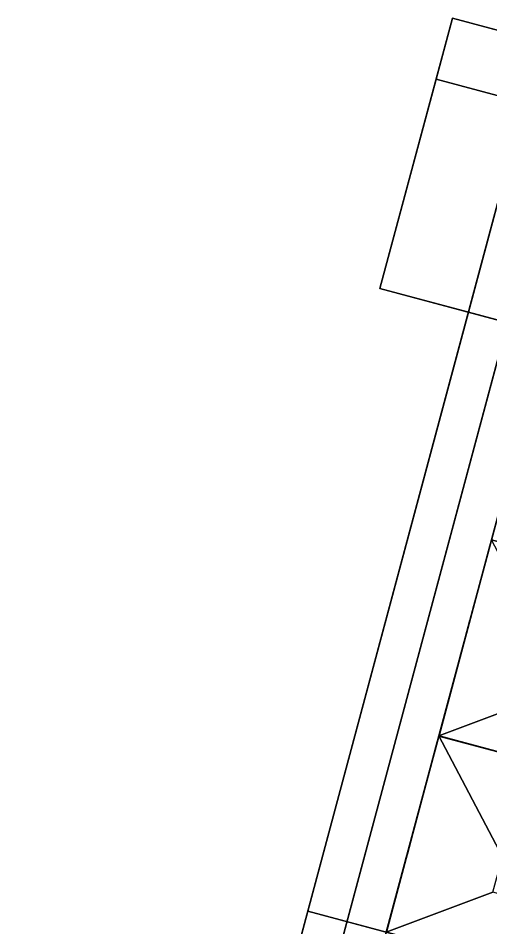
# Model space of a CAD drawing. Header units: metres. Extents: x -26 to 23.2, y -19.2 to 42.9.
# Drawn here: x -9.51 to 2.12, y 20.52 to 42.91 of the extents above; entities that cross this region are included whole.
import ezdxf

# ---------------------------------------------------------------- set-up
doc = ezdxf.new("R2010")
doc.units = ezdxf.units.M

msp = doc.modelspace()

# ---------------------------------------------------------------- linework, layer by layer
at = {"layer": 'Building Shading', "color": 195}
for points in [[(1.17287, 42.90588), (-0.6104, 36.25065), (1.56294, 35.6683), (3.3462, 42.32353)], [(3.3462, 42.32353), (1.56294, 35.6683), (-0.6104, 36.25065), (1.17287, 42.90588)], [(1.17287, 42.90588), (1.17287, 42.90588, -15), (-0.6104, 36.25065, -15), (-0.6104, 36.25065)], [(-0.6104, 36.25065), (-0.6104, 36.25065, -15), (1.17287, 42.90588, -15), (1.17287, 42.90588)], [(22.05618, 37.31021, -15), (21.65502, 35.81302, -15), (0.7717, 41.40869, -15), (1.17287, 42.90588, -15)], [(1.17287, 42.90588, -15), (0.7717, 41.40869, -15), (21.65502, 35.81302, -15), (22.05618, 37.31021, -15)], [(22.05618, 37.31021), (22.05618, 37.31021, -15), (1.17287, 42.90588, -15), (1.17287, 42.90588)], [(1.17287, 42.90588), (1.17287, 42.90588, -15), (22.05618, 37.31021, -15), (22.05618, 37.31021)], [(3.3462, 42.32353), (-2.38664, 20.92828), (16.32334, 15.91495), (22.05618, 37.31021)], [(22.05618, 37.31021), (16.32334, 15.91495), (-2.38664, 20.92828), (3.3462, 42.32353)], [(22.08968, 35.69656, -15), (20.70759, 30.53851, -15), (-0.6104, 36.25065, -15), (0.7717, 41.40869, -15)], [(0.7717, 41.40869, -15), (-0.6104, 36.25065, -15), (20.70759, 30.53851, -15), (22.08968, 35.69656, -15)], [(4.72159, 39.72916, 1.02), (-6.66903, -2.78124, 1.02), (-7.63496, -2.52242, 1.02), (3.75567, 39.98797, 1.02)], [(3.75567, 39.98797, 1.02), (-7.63496, -2.52242, 1.02), (-6.66903, -2.78124, 1.02), (4.72159, 39.72916, 1.02)], [(4.72396, 39.73887, 4.12), (-6.66667, -2.77152, 4.12), (-7.63259, -2.5127, 4.12), (3.75803, 39.99769, 4.12)], [(3.75803, 39.99769, 4.12), (-7.63259, -2.5127, 4.12), (-6.66667, -2.77152, 4.12), (4.72396, 39.73887, 4.12)], [(-0.6104, 36.25065), (-0.6104, 36.25065, -15), (1.56294, 35.6683, -15), (1.56294, 35.6683)], [(1.56294, 35.6683), (1.56294, 35.6683, -15), (-0.6104, 36.25065, -15), (-0.6104, 36.25065)], [(13.76258, 32.39942, -15), (2.69289, -8.91323, -15), (-9.50675, -5.64434, -15), (1.56294, 35.6683, -15)], [(1.56294, 35.6683, -15), (-9.50675, -5.64434, -15), (2.69289, -8.91323, -15), (13.76258, 32.39942, -15)], [(1.56294, 35.6683), (1.56294, 35.6683, -15), (-9.50675, -5.64434, -15), (-9.50675, -5.64434)], [(-9.50675, -5.64434), (-9.50675, -5.64434, -15), (1.56294, 35.6683, -15), (1.56294, 35.6683)], [(-2.38664, 20.92828), (-9.50675, -5.64434), (2.69289, -8.91323), (9.813, 17.65939)], [(9.813, 17.65939), (2.69289, -8.91323), (-9.50675, -5.64434), (-2.38664, 20.92828)]]:
    msp.add_3dface(points, dxfattribs=at)
at = {"layer": 'OFF-ERICA', "color": 8}
msp.add_3dface([(5.04108, 24.1144, 1.12), (3.74699, 19.28478, 1.12), (-0.45479, 20.41064, 1.12), (0.83931, 25.24027, 1.12)], dxfattribs=at)
at = {"layer": 'OFF-ERICA', "color": 15}
msp.add_3dface([(0.83931, 25.24027, 4.12), (-0.45479, 20.41064, 4.12), (3.74699, 19.28478, 4.12), (5.04108, 24.1144, 4.12)], dxfattribs=at)
at = {"layer": 'OFF-ERICA', "color": 45}
for points in [[(0.84143, 25.23659, 4.12), (-0.45111, 20.41276, 4.12), (2.77894, 19.54727, 4.12), (4.07148, 24.3711, 4.12)], [(5.04108, 24.1144, 1.12), (5.04108, 24.1144, 4.12), (0.84027, 25.24001, 4.12), (0.84027, 25.24001, 1.12)]]:
    msp.add_3dface(points, dxfattribs=at)
at = {"layer": 'OFF-ERICA', "color": 43}
for points in [[(0.80307, 25.10504, 3.92), (0.80307, 25.10504, 1.12), (0.34755, 23.40501, 1.12), (0.34755, 23.40501, 3.92)], [(0.80307, 25.10504, 4.12), (0.80307, 25.10504, 3.92), (0.34755, 23.40501, 3.92), (0.34755, 23.40501, 4.12)], [(0.83931, 25.24027, 4.12), (0.83931, 25.24027, 1.12), (0.80307, 25.10504, 1.12), (0.80307, 25.10504, 4.12)], [(5.04108, 24.1144, 1.12), (5.04108, 24.1144, 4.12), (0.83931, 25.24027, 4.12), (0.83931, 25.24027, 1.12)], [(0.32167, 23.30842, 3.92), (0.32167, 23.30842, 1.12), (0.06285, 22.34249, 1.12), (0.06285, 22.34249, 3.92)], [(0.32167, 23.30842, 4.12), (0.32167, 23.30842, 3.92), (0.06285, 22.34249, 3.92), (0.06285, 22.34249, 4.12)], [(0.34755, 23.40501, 4.12), (0.34755, 23.40501, 1.12), (0.32167, 23.30842, 1.12), (0.32167, 23.30842, 4.12)], [(0.03697, 22.2459, 3.92), (0.03697, 22.2459, 1.12), (-0.41855, 20.54587, 1.12), (-0.41855, 20.54587, 3.92)], [(0.03697, 22.2459, 4.12), (0.03697, 22.2459, 3.92), (-0.41855, 20.54587, 3.92), (-0.41855, 20.54587, 4.12)], [(0.06285, 22.34249, 4.12), (0.06285, 22.34249, 1.12), (0.03697, 22.2459, 1.12), (0.03697, 22.2459, 4.12)], [(-0.41855, 20.54587, 4.12), (-0.41855, 20.54587, 1.12), (-0.45479, 20.41064, 1.12), (-0.45479, 20.41064, 4.12)]]:
    msp.add_3dface(points, dxfattribs=at)
at = {"layer": 'OFF-ERICA', "color": 143}
for points in [[(0.79997, 25.09345, 3.868), (0.79997, 25.09345, 2.842), (0.36101, 23.45524, 2.842), (0.36101, 23.45524, 3.868)], [(0.79997, 25.09345, 2.738), (0.79997, 25.09345, 2.272), (0.36101, 23.45524, 2.272), (0.36101, 23.45524, 2.738)], [(0.30821, 23.25819, 2.168), (0.30821, 23.25819, 1.172), (0.07631, 22.39272, 1.172), (0.07631, 22.39272, 2.168)], [(0.30821, 23.25819, 3.868), (0.30821, 23.25819, 2.842), (0.07631, 22.39272, 2.842), (0.07631, 22.39272, 3.868)], [(0.30821, 23.25819, 2.738), (0.30821, 23.25819, 2.272), (0.07631, 22.39272, 2.272), (0.07631, 22.39272, 2.738)], [(0.02351, 22.19567, 3.868), (0.02351, 22.19567, 2.842), (-0.41545, 20.55746, 2.842), (-0.41545, 20.55746, 3.868)], [(0.02351, 22.19567, 2.738), (0.02351, 22.19567, 2.272), (-0.41545, 20.55746, 2.272), (-0.41545, 20.55746, 2.738)]]:
    msp.add_3dface(points, dxfattribs=at)
at = {"layer": 'OFF-VOLKER', "color": 8}
msp.add_3dface([(6.33518, 28.94403, 1.12), (5.04108, 24.1144, 1.12), (0.83931, 25.24027, 1.12), (2.1334, 30.0699, 1.12)], dxfattribs=at)
at = {"layer": 'OFF-VOLKER', "color": 15}
msp.add_3dface([(2.1334, 30.0699, 4.12), (0.83931, 25.24027, 4.12), (5.04108, 24.1144, 4.12), (6.33518, 28.94403, 4.12)], dxfattribs=at)
at = {"layer": 'OFF-VOLKER', "color": 45}
for points in [[(2.13552, 30.06622, 4.12), (0.84298, 25.24239, 4.12), (4.07304, 24.3769, 4.12), (5.36558, 29.20073, 4.12)], [(0.84027, 25.24001, 1.12), (0.84027, 25.24001, 4.12), (5.04108, 24.1144, 4.12), (5.04108, 24.1144, 1.12)]]:
    msp.add_3dface(points, dxfattribs=at)
at = {"layer": 'OFF-VOLKER', "color": 43}
for points in [[(2.1334, 30.0699, 4.12), (2.1334, 30.0699, 1.12), (2.09717, 29.93467, 1.12), (2.09717, 29.93467, 4.12)], [(2.09717, 29.93467, 3.92), (2.09717, 29.93467, 1.12), (1.64165, 28.23464, 1.12), (1.64165, 28.23464, 3.92)], [(2.09717, 29.93467, 4.12), (2.09717, 29.93467, 3.92), (1.64165, 28.23464, 3.92), (1.64165, 28.23464, 4.12)], [(1.64165, 28.23464, 4.12), (1.64165, 28.23464, 1.12), (1.61576, 28.13805, 1.12), (1.61576, 28.13805, 4.12)], [(1.61576, 28.13805, 3.92), (1.61576, 28.13805, 1.12), (1.35694, 27.17212, 1.12), (1.35694, 27.17212, 3.92)], [(1.61576, 28.13805, 4.12), (1.61576, 28.13805, 3.92), (1.35694, 27.17212, 3.92), (1.35694, 27.17212, 4.12)], [(1.35694, 27.17212, 4.12), (1.35694, 27.17212, 1.12), (1.33106, 27.07553, 1.12), (1.33106, 27.07553, 4.12)], [(1.33106, 27.07553, 3.92), (1.33106, 27.07553, 1.12), (0.87554, 25.3755, 1.12), (0.87554, 25.3755, 3.92)], [(1.33106, 27.07553, 4.12), (1.33106, 27.07553, 3.92), (0.87554, 25.3755, 3.92), (0.87554, 25.3755, 4.12)], [(0.87554, 25.3755, 4.12), (0.87554, 25.3755, 1.12), (0.83931, 25.24027, 1.12), (0.83931, 25.24027, 4.12)], [(0.83931, 25.24027, 1.12), (0.83931, 25.24027, 4.12), (5.04108, 24.1144, 4.12), (5.04108, 24.1144, 1.12)]]:
    msp.add_3dface(points, dxfattribs=at)
at = {"layer": 'OFF-VOLKER', "color": 143}
for points in [[(2.09406, 29.92308, 3.868), (2.09406, 29.92308, 2.842), (1.6551, 28.28487, 2.842), (1.6551, 28.28487, 3.868)], [(2.09406, 29.92308, 2.738), (2.09406, 29.92308, 2.272), (1.6551, 28.28487, 2.272), (1.6551, 28.28487, 2.738)], [(1.6023, 28.08782, 2.168), (1.6023, 28.08782, 1.172), (1.3704, 27.22235, 1.172), (1.3704, 27.22235, 2.168)], [(1.6023, 28.08782, 3.868), (1.6023, 28.08782, 2.842), (1.3704, 27.22235, 2.842), (1.3704, 27.22235, 3.868)], [(1.6023, 28.08782, 2.738), (1.6023, 28.08782, 2.272), (1.3704, 27.22235, 2.272), (1.3704, 27.22235, 2.738)], [(1.3176, 27.0253, 3.868), (1.3176, 27.0253, 2.842), (0.87865, 25.38709, 2.842), (0.87865, 25.38709, 3.868)], [(1.3176, 27.0253, 2.738), (1.3176, 27.0253, 2.272), (0.87865, 25.38709, 2.272), (0.87865, 25.38709, 2.738)]]:
    msp.add_3dface(points, dxfattribs=at)
at = {"layer": 'ROOFN0', "color": 8}
msp.add_3dface([(5.04108, 24.1144, 4.12), (3.74699, 19.28478, 4.12), (-0.45479, 20.41064, 4.12), (0.83931, 25.24027, 4.12)], dxfattribs=at)
at = {"layer": 'ROOFN0', "color": 15}
for points in [[(2.40233, 22.26432, 5.42), (0.83931, 25.24027, 4.12), (-0.45479, 20.41064, 4.12), (2.1694, 21.39499, 5.42)], [(14.76618, 18.95144, 5.42), (18.0521, 20.62811, 4.12), (0.83931, 25.24027, 4.12), (2.40233, 22.26432, 5.42)], [(2.1694, 21.39499, 5.42), (-0.45479, 20.41064, 4.12), (16.75801, 15.79848, 4.12), (14.53325, 18.08211, 5.42)]]:
    msp.add_3dface(points, dxfattribs=at)
at = {"layer": 'ROOFN0', "color": 45}
msp.add_3dface([(4.07148, 24.3711, 4.12), (2.77894, 19.54727, 4.12), (-0.45111, 20.41276, 4.12), (0.84143, 25.23659, 4.12)], dxfattribs=at)
at = {"layer": 'ROOFN1', "color": 8}
msp.add_3dface([(6.33518, 28.94403, 4.12), (5.04108, 24.1144, 4.12), (0.83931, 25.24027, 4.12), (2.1334, 30.0699, 4.12)], dxfattribs=at)
at = {"layer": 'ROOFN1', "color": 15}
for points in [[(3.69643, 27.09395, 5.42), (2.1334, 30.0699, 4.12), (0.83931, 25.24027, 4.12), (3.46349, 26.22462, 5.42)], [(3.46349, 26.22462, 5.42), (0.83931, 25.24027, 4.12), (18.0521, 20.62811, 4.12), (15.82734, 22.91174, 5.42)]]:
    msp.add_3dface(points, dxfattribs=at)
at = {"layer": 'ROOFN1', "color": 45}
msp.add_3dface([(5.36558, 29.20073, 4.12), (4.07304, 24.3769, 4.12), (0.84298, 25.24239, 4.12), (2.13552, 30.06622, 4.12)], dxfattribs=at)
at = {"layer": 'UNDERFLOOR_VOID_SPACE', "color": 43}
msp.add_3dface([(4.72159, 39.72916, 1.12), (4.72159, 39.72916), (-6.66903, -2.78124), (-6.66903, -2.78124, 1.12)], dxfattribs=at)
at = {"layer": 'UNDERFLOOR_VOID_SPACE', "color": 8}
msp.add_3dface([(14.98938, 36.97791), (3.59876, -5.53249), (-6.66903, -2.78124), (4.72159, 39.72916)], dxfattribs=at)
at = {"layer": 'UNDERFLOOR_VOID_SPACE', "color": 45}
msp.add_3dface([(4.72082, 39.72626, 0.347), (4.72082, 39.72626, 0.003), (-6.66826, -2.77834, 0.003), (-6.66826, -2.77834, 0.347)], dxfattribs=at)
at = {"layer": 'UNDERFLOOR_VOID_SPACE', "color": 15}
for points in [[(2.1334, 30.0699, 1.12), (0.83931, 25.24027, 1.12), (5.04108, 24.1144, 1.12), (6.33518, 28.94403, 1.12)], [(0.83931, 25.24027, 1.12), (-0.45479, 20.41064, 1.12), (3.74699, 19.28478, 1.12), (5.04108, 24.1144, 1.12)]]:
    msp.add_3dface(points, dxfattribs=at)

doc.saveas('drawing.dxf')
